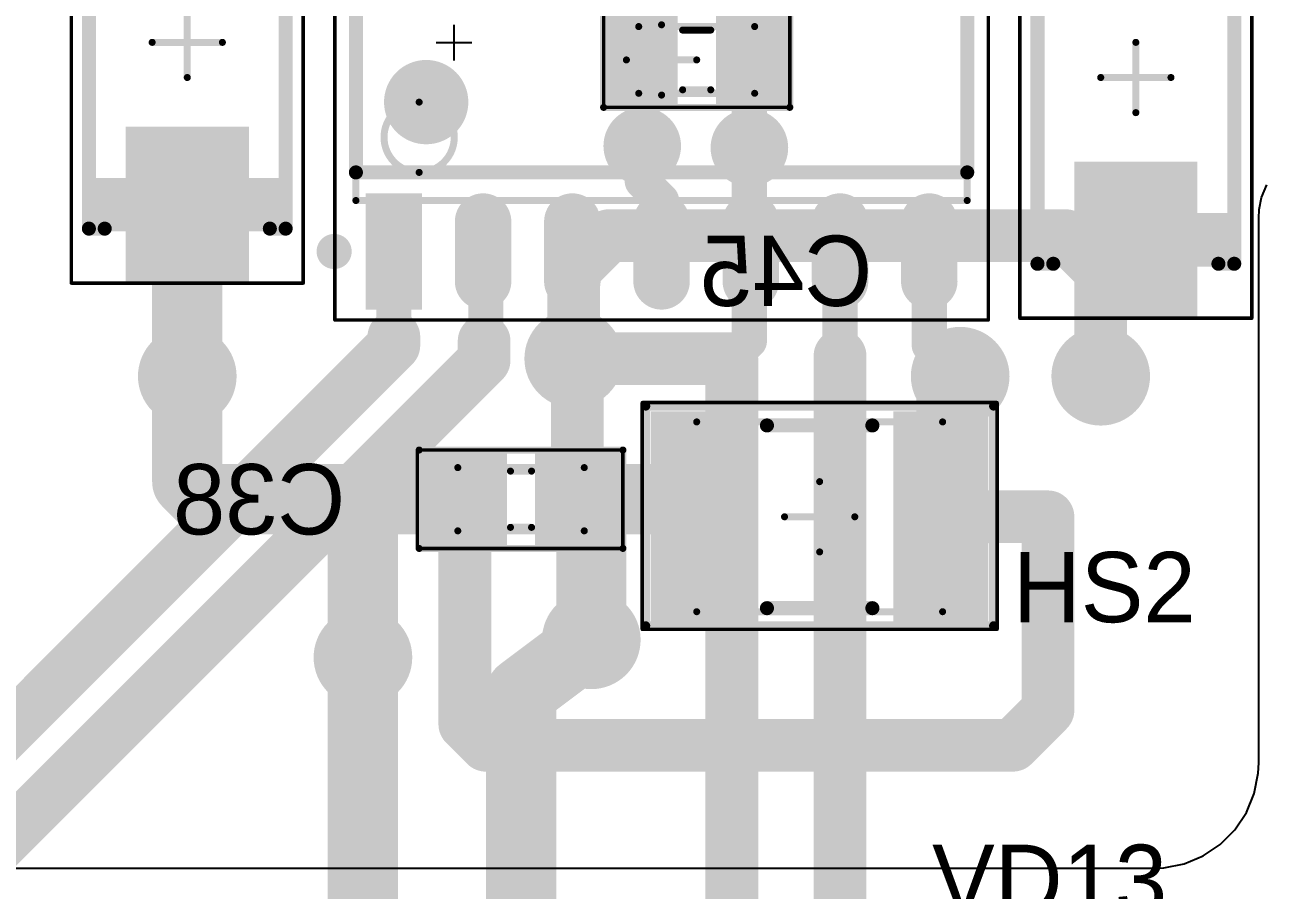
# Model space of a CAD drawing. Header units: millimetres. Extents: x 25 to 183, y 185 to 406.
# Drawn here: x 54.34 to 71.98, y 249.09 to 261.4 of the extents above; entities that cross this region are included whole.
import ezdxf

# ---------------------------------------------------------------- set-up
doc = ezdxf.new("R2010")
doc.units = ezdxf.units.MM
for name, color, linetype in [('BottomLayer', 5, 'Continuous'), ('BottomOverlay', 54, 'Continuous'), ('BottomPaste', 16, 'Continuous'), ('BottomSolder', 6, 'Continuous'), ('Mechanical13', 56, 'Continuous'), ('Mechanical15', 56, 'Continuous'), ('MultiLayer', 9, 'Continuous'), ('TopLayer', 1, 'Continuous'), ('TopOverlay', 2, 'Continuous'), ('TopPaste', 8, 'Continuous'), ('TopSolder', 216, 'Continuous'), ('ViaHoleLayer', 16, 'Continuous')]:
    doc.layers.add(name, color=color, linetype=linetype)

# ---------------------------------------------------------------- blocks, each defined once
blk = doc.blocks.new('SMD_C_0603_B_1887')
at = {"layer": 'BottomLayer'}
for points in [[(-1.3, 0.55), (-1.3, -0.55), (-0.3, 0.55), (-0.3, -0.55)], [(0.3, 0.55), (0.3, -0.55), (1.3, 0.55), (1.3, -0.55)]]:
    blk.add_solid(points, dxfattribs=at)
at = {"layer": 'BottomOverlay', "const_width": 0.1}
for points in [[(-1.45, 0.7), (1.45, 0.7)], [(-1.45, -0.7), (-1.45, 0.7)], [(1.45, -0.7), (1.45, 0.7)], [(-0.15, 0.4), (0.15, 0.4)], [(-0.15, -0.4), (0.15, -0.4)], [(-1.45, -0.7), (1.45, -0.7)]]:
    blk.add_lwpolyline(points, dxfattribs=at)
at = {"layer": 'BottomOverlay', "const_width": 0.05}
for points in [[(-1.475, 0.7, 1), (-1.425, 0.7, 1)], [(-1.475, 0.7, 1), (-1.425, 0.7, 1)], [(1.425, 0.7, 1), (1.475, 0.7, 1)], [(1.425, 0.7, 1), (1.475, 0.7, 1)], [(-0.175, 0.4, 1), (-0.125, 0.4, 1)], [(0.125, 0.4, 1), (0.175, 0.4, 1)], [(-0.175, -0.4, 1), (-0.125, -0.4, 1)], [(0.125, -0.4, 1), (0.175, -0.4, 1)], [(-1.475, -0.7, 1), (-1.425, -0.7, 1)], [(-1.475, -0.7, 1), (-1.425, -0.7, 1)], [(1.425, -0.7, 1), (1.475, -0.7, 1)], [(1.425, -0.7, 1), (1.475, -0.7, 1)]]:
    blk.add_lwpolyline(points, format="xyb", close=True, dxfattribs=at)
at = {"layer": 'BottomPaste'}
for points in [[(-1.3, 0.55), (-1.3, -0.55), (-0.3, 0.55), (-0.3, -0.55)], [(0.3, 0.55), (0.3, -0.55), (1.3, 0.55), (1.3, -0.55)]]:
    blk.add_solid(points, dxfattribs=at)
at = {"layer": 'BottomSolder'}
for points in [[(-1.402, 0.652), (-1.402, -0.652), (-0.198, 0.652), (-0.198, -0.652)], [(0.198, 0.652), (0.198, -0.652), (1.402, 0.652), (1.402, -0.652)]]:
    blk.add_solid(points, dxfattribs=at)
at = {"layer": 'Mechanical13', "const_width": 0.1}
for points in [[(-0.9, 0.45), (0.9, 0.45)], [(-0.9, -0.45), (-0.9, 0.45)], [(0.9, -0.45), (0.9, 0.45)], [(-0.9, -0.45), (0.9, -0.45)]]:
    blk.add_lwpolyline(points, dxfattribs=at)
at = {"layer": 'Mechanical13', "const_width": 0.05}
for points in [[(-0.925, 0.45, 1), (-0.875, 0.45, 1)], [(-0.925, 0.45, 1), (-0.875, 0.45, 1)], [(0.875, 0.45, 1), (0.925, 0.45, 1)], [(0.875, 0.45, 1), (0.925, 0.45, 1)], [(-0.925, -0.45, 1), (-0.875, -0.45, 1)], [(-0.925, -0.45, 1), (-0.875, -0.45, 1)], [(0.875, -0.45, 1), (0.925, -0.45, 1)], [(0.875, -0.45, 1), (0.925, -0.45, 1)]]:
    blk.add_lwpolyline(points, format="xyb", close=True, dxfattribs=at)
at = {"layer": 'Mechanical15', "const_width": 0.05}
for points in [[(-1.475, 0.7), (1.45, 0.7)], [(-1.475, -0.7), (-1.475, 0.7)], [(1.45, -0.7), (1.45, 0.7)], [(-1.475, -0.7), (1.45, -0.7)]]:
    blk.add_lwpolyline(points, dxfattribs=at)
at = {"layer": 'Mechanical15', "const_width": 0.025}
for points in [[(-1.488, 0.7, 1), (-1.463, 0.7, 1)], [(-1.488, 0.7, 1), (-1.463, 0.7, 1)], [(1.438, 0.7, 1), (1.462, 0.7, 1)], [(1.438, 0.7, 1), (1.462, 0.7, 1)], [(-1.488, -0.7, 1), (-1.463, -0.7, 1)], [(-1.488, -0.7, 1), (-1.463, -0.7, 1)], [(1.438, -0.7, 1), (1.462, -0.7, 1)], [(1.438, -0.7, 1), (1.462, -0.7, 1)]]:
    blk.add_lwpolyline(points, format="xyb", close=True, dxfattribs=at)
blk = doc.blocks.new('SOIC_14_127P600X175__1909')
at = {"layer": 'Mechanical13', "const_width": 0.1}
for points in [[(-2, 4.35), (2, 4.35)], [(-2, 4.35), (-2, -4.35)], [(2, 4.35), (2, -4.35)], [(-2, -4.35), (2, -4.35)]]:
    blk.add_lwpolyline(points, dxfattribs=at)
at = {"layer": 'Mechanical13'}
for points, const_width in [([(-2.025, 4.35, 1), (-1.975, 4.35, 1)], 0.05), ([(-2.025, 4.35, 1), (-1.975, 4.35, 1)], 0.05), ([(1.975, 4.35, 1), (2.025, 4.35, 1)], 0.05), ([(1.975, 4.35, 1), (2.025, 4.35, 1)], 0.05), ([(-0.6, 3.45, 1), (-1.6, 3.45, 1)], 0.1), ([(-1.625, 3.45, 1), (-1.575, 3.45, 1)], 0.05), ([(-0.625, 3.45, 1), (-0.575, 3.45, 1)], 0.05), ([(-2.025, -4.35, 1), (-1.975, -4.35, 1)], 0.05), ([(-2.025, -4.35, 1), (-1.975, -4.35, 1)], 0.05), ([(1.975, -4.35, 1), (2.025, -4.35, 1)], 0.05), ([(1.975, -4.35, 1), (2.025, -4.35, 1)], 0.05)]:
    blk.add_lwpolyline(points, format="xyb", close=True, dxfattribs=dict(at, const_width=const_width))
at = {"layer": 'Mechanical15'}
for points, const_width in [([(-3.7, 4.65), (3.7, 4.65)], 0.05), ([(-3.7, 4.65), (-3.7, -4.65)], 0.05), ([(3.7, 4.65), (3.7, -4.65)], 0.05), ([(0, 0.5), (0, -0.5)], 0.1), ([(-0.5, 0), (0.5, 0)], 0.1), ([(-3.7, -4.65), (3.7, -4.65)], 0.05)]:
    blk.add_lwpolyline(points, dxfattribs=dict(at, const_width=const_width))
for points, const_width in [([(-3.712, 4.65, 1), (-3.688, 4.65, 1)], 0.025), ([(-3.712, 4.65, 1), (-3.688, 4.65, 1)], 0.025), ([(3.688, 4.65, 1), (3.712, 4.65, 1)], 0.025), ([(3.688, 4.65, 1), (3.712, 4.65, 1)], 0.025), ([(-0.025, 0.5, 1), (0.025, 0.5, 1)], 0.05), ([(-0.525, 0, 1), (-0.475, 0, 1)], 0.05), ([(0.475, 0, 1), (0.525, 0, 1)], 0.05), ([(-0.025, -0.5, 1), (0.025, -0.5, 1)], 0.05), ([(-3.712, -4.65, 1), (-3.688, -4.65, 1)], 0.025), ([(-3.712, -4.65, 1), (-3.688, -4.65, 1)], 0.025), ([(3.688, -4.65, 1), (3.712, -4.65, 1)], 0.025), ([(3.688, -4.65, 1), (3.712, -4.65, 1)], 0.025)]:
    blk.add_lwpolyline(points, format="xyb", close=True, dxfattribs=dict(at, const_width=const_width))
at = {"layer": 'TopLayer', "const_width": 0.6}
for points in [[(2.3, 3.81), (3.15, 3.81)], [(-3.15, 2.54), (-2.3, 2.54)], [(2.3, 2.54), (3.15, 2.54)], [(-3.15, 1.27), (-2.3, 1.27)], [(2.3, 1.27), (3.15, 1.27)], [(-3.15, 0), (-2.3, 0)], [(2.3, 0), (3.15, 0)], [(-3.15, -1.27), (-2.3, -1.27)], [(2.3, -1.27), (3.15, -1.27)], [(-3.15, -2.54), (-2.3, -2.54)], [(2.3, -2.54), (3.15, -2.54)], [(-3.15, -3.81), (-2.3, -3.81)], [(2.3, -3.81), (3.15, -3.81)]]:
    blk.add_lwpolyline(points, dxfattribs=at)
at = {"layer": 'TopLayer', "const_width": 0.3}
for points in [[(2.15, 3.81, 1), (2.45, 3.81, 1)], [(3, 3.81, 1), (3.3, 3.81, 1)], [(-3.3, 2.54, 1), (-3, 2.54, 1)], [(-2.45, 2.54, 1), (-2.15, 2.54, 1)], [(2.15, 2.54, 1), (2.45, 2.54, 1)], [(3, 2.54, 1), (3.3, 2.54, 1)], [(-3.3, 1.27, 1), (-3, 1.27, 1)], [(-2.45, 1.27, 1), (-2.15, 1.27, 1)], [(2.15, 1.27, 1), (2.45, 1.27, 1)], [(3, 1.27, 1), (3.3, 1.27, 1)], [(-3.3, 0, 1), (-3, 0, 1)], [(-2.45, 0, 1), (-2.15, 0, 1)], [(2.15, 0, 1), (2.45, 0, 1)], [(3, 0, 1), (3.3, 0, 1)], [(-3.3, -1.27, 1), (-3, -1.27, 1)], [(-2.45, -1.27, 1), (-2.15, -1.27, 1)], [(2.15, -1.27, 1), (2.45, -1.27, 1)], [(3, -1.27, 1), (3.3, -1.27, 1)], [(-3.3, -2.54, 1), (-3, -2.54, 1)], [(-2.45, -2.54, 1), (-2.15, -2.54, 1)], [(2.15, -2.54, 1), (2.45, -2.54, 1)], [(3, -2.54, 1), (3.3, -2.54, 1)], [(-3.3, -3.81, 1), (-3, -3.81, 1)], [(-2.45, -3.81, 1), (-2.15, -3.81, 1)], [(2.15, -3.81, 1), (2.45, -3.81, 1)], [(3, -3.81, 1), (3.3, -3.81, 1)]]:
    blk.add_lwpolyline(points, format="xyb", close=True, dxfattribs=at)
at = {"layer": 'TopLayer'}
blk.add_solid([(-2, 3.51), (-2, 4.11), (-3.45, 3.51), (-3.45, 4.11)], dxfattribs=at)
at = {"layer": 'TopOverlay'}
for points, const_width in [([(-2.6, 4.66, 1), (-2.85, 4.66, 1)], 0.25), ([(-2.913, 4.66, 1), (-2.788, 4.66, 1)], 0.125), ([(-2.662, 4.66, 1), (-2.538, 4.66, 1)], 0.125), ([(-1.65, 4.35, 1), (-1.55, 4.35, 1)], 0.1), ([(-1.65, 4.35, 1), (-1.55, 4.35, 1)], 0.1), ([(1.55, 4.35, 1), (1.65, 4.35, 1)], 0.1), ([(1.55, 4.35, 1), (1.65, 4.35, 1)], 0.1), ([(-0.3, 3.35, 1), (-0.9, 3.35, 1)], 0.6), ([(-1.05, 3.35, 1), (-0.75, 3.35, 1)], 0.3), ([(-0.45, 3.35, 1), (-0.15, 3.35, 1)], 0.3), ([(-1.65, -4.35, 1), (-1.55, -4.35, 1)], 0.1), ([(-1.65, -4.35, 1), (-1.55, -4.35, 1)], 0.1), ([(1.55, -4.35, 1), (1.65, -4.35, 1)], 0.1), ([(1.55, -4.35, 1), (1.65, -4.35, 1)], 0.1)]:
    blk.add_lwpolyline(points, format="xyb", close=True, dxfattribs=dict(at, const_width=const_width))
at = {"layer": 'TopOverlay', "const_width": 0.2}
for points in [[(-1.6, 4.35), (1.6, 4.35)], [(-1.6, 4.35), (-1.6, -4.35)], [(1.6, 4.35), (1.6, -4.35)], [(-1.6, -4.35), (1.6, -4.35)]]:
    blk.add_lwpolyline(points, dxfattribs=at)
at = {"layer": 'TopPaste', "const_width": 0.6}
for points in [[(2.3, 3.81), (3.15, 3.81)], [(-3.15, 2.54), (-2.3, 2.54)], [(2.3, 2.54), (3.15, 2.54)], [(-3.15, 1.27), (-2.3, 1.27)], [(2.3, 1.27), (3.15, 1.27)], [(-3.15, 0), (-2.3, 0)], [(2.3, 0), (3.15, 0)], [(-3.15, -1.27), (-2.3, -1.27)], [(2.3, -1.27), (3.15, -1.27)], [(-3.15, -2.54), (-2.3, -2.54)], [(2.3, -2.54), (3.15, -2.54)], [(-3.15, -3.81), (-2.3, -3.81)], [(2.3, -3.81), (3.15, -3.81)]]:
    blk.add_lwpolyline(points, dxfattribs=at)
at = {"layer": 'TopPaste', "const_width": 0.3}
for points in [[(2.15, 3.81, 1), (2.45, 3.81, 1)], [(3, 3.81, 1), (3.3, 3.81, 1)], [(-3.3, 2.54, 1), (-3, 2.54, 1)], [(-2.45, 2.54, 1), (-2.15, 2.54, 1)], [(2.15, 2.54, 1), (2.45, 2.54, 1)], [(3, 2.54, 1), (3.3, 2.54, 1)], [(-3.3, 1.27, 1), (-3, 1.27, 1)], [(-2.45, 1.27, 1), (-2.15, 1.27, 1)], [(2.15, 1.27, 1), (2.45, 1.27, 1)], [(3, 1.27, 1), (3.3, 1.27, 1)], [(-3.3, 0, 1), (-3, 0, 1)], [(-2.45, 0, 1), (-2.15, 0, 1)], [(2.15, 0, 1), (2.45, 0, 1)], [(3, 0, 1), (3.3, 0, 1)], [(-3.3, -1.27, 1), (-3, -1.27, 1)], [(-2.45, -1.27, 1), (-2.15, -1.27, 1)], [(2.15, -1.27, 1), (2.45, -1.27, 1)], [(3, -1.27, 1), (3.3, -1.27, 1)], [(-3.3, -2.54, 1), (-3, -2.54, 1)], [(-2.45, -2.54, 1), (-2.15, -2.54, 1)], [(2.15, -2.54, 1), (2.45, -2.54, 1)], [(3, -2.54, 1), (3.3, -2.54, 1)], [(-3.3, -3.81, 1), (-3, -3.81, 1)], [(-2.45, -3.81, 1), (-2.15, -3.81, 1)], [(2.15, -3.81, 1), (2.45, -3.81, 1)], [(3, -3.81, 1), (3.3, -3.81, 1)]]:
    blk.add_lwpolyline(points, format="xyb", close=True, dxfattribs=at)
at = {"layer": 'TopPaste'}
blk.add_solid([(-2, 3.51), (-2, 4.11), (-3.45, 3.51), (-3.45, 4.11)], dxfattribs=at)
at = {"layer": 'TopSolder', "const_width": 0.803}
for points in [[(2.3, 3.81), (3.15, 3.81)], [(-3.15, 2.54), (-2.3, 2.54)], [(2.3, 2.54), (3.15, 2.54)], [(-3.15, 1.27), (-2.3, 1.27)], [(2.3, 1.27), (3.15, 1.27)], [(-3.15, 0), (-2.3, 0)], [(2.3, 0), (3.15, 0)], [(-3.15, -1.27), (-2.3, -1.27)], [(2.3, -1.27), (3.15, -1.27)], [(-3.15, -2.54), (-2.3, -2.54)], [(2.3, -2.54), (3.15, -2.54)], [(-3.15, -3.81), (-2.3, -3.81)], [(2.3, -3.81), (3.15, -3.81)]]:
    blk.add_lwpolyline(points, dxfattribs=at)
at = {"layer": 'TopSolder', "const_width": 0.402}
for points in [[(2.099, 3.81, 1), (2.501, 3.81, 1)], [(2.949, 3.81, 1), (3.351, 3.81, 1)], [(-3.351, 2.54, 1), (-2.949, 2.54, 1)], [(-2.501, 2.54, 1), (-2.099, 2.54, 1)], [(2.099, 2.54, 1), (2.501, 2.54, 1)], [(2.949, 2.54, 1), (3.351, 2.54, 1)], [(-3.351, 1.27, 1), (-2.949, 1.27, 1)], [(-2.501, 1.27, 1), (-2.099, 1.27, 1)], [(2.099, 1.27, 1), (2.501, 1.27, 1)], [(2.949, 1.27, 1), (3.351, 1.27, 1)], [(-3.351, 0, 1), (-2.949, 0, 1)], [(-2.501, 0, 1), (-2.099, 0, 1)], [(2.099, 0, 1), (2.501, 0, 1)], [(2.949, 0, 1), (3.351, 0, 1)], [(-3.351, -1.27, 1), (-2.949, -1.27, 1)], [(-2.501, -1.27, 1), (-2.099, -1.27, 1)], [(2.099, -1.27, 1), (2.501, -1.27, 1)], [(2.949, -1.27, 1), (3.351, -1.27, 1)], [(-3.351, -2.54, 1), (-2.949, -2.54, 1)], [(-2.501, -2.54, 1), (-2.099, -2.54, 1)], [(2.099, -2.54, 1), (2.501, -2.54, 1)], [(2.949, -2.54, 1), (3.351, -2.54, 1)], [(-3.351, -3.81, 1), (-2.949, -3.81, 1)], [(-2.501, -3.81, 1), (-2.099, -3.81, 1)], [(2.099, -3.81, 1), (2.501, -3.81, 1)], [(2.949, -3.81, 1), (3.351, -3.81, 1)]]:
    blk.add_lwpolyline(points, format="xyb", close=True, dxfattribs=at)
at = {"layer": 'TopSolder'}
blk.add_solid([(-1.898, 3.408), (-1.898, 4.212), (-3.552, 3.408), (-3.552, 4.212)], dxfattribs=at)
blk = doc.blocks.new('SMD_R_0603_B_1923')
at = {"layer": 'BottomLayer'}
for points in [[(-1.175, 0.525), (-1.175, -0.525), (-0.375, 0.525), (-0.375, -0.525)], [(0.375, 0.525), (0.375, -0.525), (1.175, 0.525), (1.175, -0.525)]]:
    blk.add_solid(points, dxfattribs=at)
at = {"layer": 'BottomOverlay', "const_width": 0.1}
for points in [[(-1.325, 0.675), (-1.325, -0.675)], [(1.325, 0.675), (-1.325, 0.675)], [(1.325, 0.675), (1.325, -0.675)], [(0.2, 0.425), (-0.2, 0.425)], [(-0.1, -0.425), (-0.2, -0.425)], [(0.1, -0.425), (-0.1, -0.425)], [(0.2, -0.425), (0.1, -0.425)], [(1.325, -0.675), (-1.325, -0.675)]]:
    blk.add_lwpolyline(points, dxfattribs=at)
at = {"layer": 'BottomOverlay', "const_width": 0.05}
for points in [[(-1.35, 0.675, 1), (-1.3, 0.675, 1)], [(-1.35, 0.675, 1), (-1.3, 0.675, 1)], [(1.3, 0.675, 1), (1.35, 0.675, 1)], [(1.3, 0.675, 1), (1.35, 0.675, 1)], [(-0.225, 0.425, 1), (-0.175, 0.425, 1)], [(0.175, 0.425, 1), (0.225, 0.425, 1)], [(-0.225, -0.425, 1), (-0.175, -0.425, 1)], [(-0.125, -0.425, 1), (-0.075, -0.425, 1)], [(-0.125, -0.425, 1), (-0.075, -0.425, 1)], [(0.075, -0.425, 1), (0.125, -0.425, 1)], [(0.075, -0.425, 1), (0.125, -0.425, 1)], [(0.175, -0.425, 1), (0.225, -0.425, 1)], [(-1.35, -0.675, 1), (-1.3, -0.675, 1)], [(-1.35, -0.675, 1), (-1.3, -0.675, 1)], [(1.3, -0.675, 1), (1.35, -0.675, 1)], [(1.3, -0.675, 1), (1.35, -0.675, 1)]]:
    blk.add_lwpolyline(points, format="xyb", close=True, dxfattribs=at)
at = {"layer": 'BottomPaste'}
for points in [[(-1.175, 0.525), (-1.175, -0.525), (-0.375, 0.525), (-0.375, -0.525)], [(0.375, 0.525), (0.375, -0.525), (1.175, 0.525), (1.175, -0.525)]]:
    blk.add_solid(points, dxfattribs=at)
at = {"layer": 'BottomSolder'}
for points in [[(-1.277, 0.627), (-1.277, -0.627), (-0.273, 0.627), (-0.273, -0.627)], [(0.273, 0.627), (0.273, -0.627), (1.277, 0.627), (1.277, -0.627)]]:
    blk.add_solid(points, dxfattribs=at)
at = {"layer": 'Mechanical13', "const_width": 0.1}
for points in [[(0.825, 0.475), (-0.825, 0.475)], [(-0.825, 0.475), (-0.825, -0.475)], [(0.825, 0.475), (0.825, -0.475)], [(0.825, -0.475), (-0.825, -0.475)]]:
    blk.add_lwpolyline(points, dxfattribs=at)
at = {"layer": 'Mechanical13', "const_width": 0.05}
for points in [[(-0.85, 0.475, 1), (-0.8, 0.475, 1)], [(-0.85, 0.475, 1), (-0.8, 0.475, 1)], [(0.8, 0.475, 1), (0.85, 0.475, 1)], [(0.8, 0.475, 1), (0.85, 0.475, 1)], [(-0.85, -0.475, 1), (-0.8, -0.475, 1)], [(-0.85, -0.475, 1), (-0.8, -0.475, 1)], [(0.8, -0.475, 1), (0.85, -0.475, 1)], [(0.8, -0.475, 1), (0.85, -0.475, 1)]]:
    blk.add_lwpolyline(points, format="xyb", close=True, dxfattribs=at)
at = {"layer": 'Mechanical15', "const_width": 0.05}
for points in [[(1.325, 0.675), (-1.325, 0.675)], [(-1.325, 0.675), (-1.325, -0.675)], [(1.325, 0.675), (1.325, -0.675)], [(1.325, -0.675), (-1.325, -0.675)]]:
    blk.add_lwpolyline(points, dxfattribs=at)
at = {"layer": 'Mechanical15', "const_width": 0.025}
for points in [[(-1.338, 0.675, 1), (-1.313, 0.675, 1)], [(-1.338, 0.675, 1), (-1.313, 0.675, 1)], [(1.313, 0.675, 1), (1.338, 0.675, 1)], [(1.313, 0.675, 1), (1.338, 0.675, 1)], [(-1.338, -0.675, 1), (-1.313, -0.675, 1)], [(-1.338, -0.675, 1), (-1.313, -0.675, 1)], [(1.313, -0.675, 1), (1.338, -0.675, 1)], [(1.313, -0.675, 1), (1.338, -0.675, 1)]]:
    blk.add_lwpolyline(points, format="xyb", close=True, dxfattribs=at)
blk = doc.blocks.new('DO_214AC_1935')
at = {"layer": 'Mechanical13'}
for points, const_width in [([(-2.64, 1.395), (2.64, 1.395)], 0.1), ([(-2.64, 1.395), (-2.64, -1.395)], 0.1), ([(2.64, 1.395), (2.64, -1.395)], 0.1), ([(1.65, 1.2), (1.65, -1.225)], 0.254), ([(1.65, 1.2), (2.175, 1.2)], 0.254), ([(2.175, 1.2), (2.175, -1.225)], 0.254), ([(1.65, -1.225), (2.175, -1.225)], 0.254), ([(-2.64, -1.395), (2.64, -1.395)], 0.1)]:
    blk.add_lwpolyline(points, dxfattribs=dict(at, const_width=const_width))
for points, const_width in [([(-2.665, 1.395, 1), (-2.615, 1.395, 1)], 0.05), ([(-2.665, 1.395, 1), (-2.615, 1.395, 1)], 0.05), ([(2.615, 1.395, 1), (2.665, 1.395, 1)], 0.05), ([(2.615, 1.395, 1), (2.665, 1.395, 1)], 0.05), ([(1.586, 1.2, 1), (1.713, 1.2, 1)], 0.127), ([(1.586, 1.2, 1), (1.713, 1.2, 1)], 0.127), ([(2.111, 1.2, 1), (2.238, 1.2, 1)], 0.127), ([(2.111, 1.2, 1), (2.238, 1.2, 1)], 0.127), ([(1.586, -1.225, 1), (1.713, -1.225, 1)], 0.127), ([(1.586, -1.225, 1), (1.713, -1.225, 1)], 0.127), ([(2.111, -1.225, 1), (2.238, -1.225, 1)], 0.127), ([(2.111, -1.225, 1), (2.238, -1.225, 1)], 0.127), ([(-2.665, -1.395, 1), (-2.615, -1.395, 1)], 0.05), ([(-2.665, -1.395, 1), (-2.615, -1.395, 1)], 0.05), ([(2.615, -1.395, 1), (2.665, -1.395, 1)], 0.05), ([(2.615, -1.395, 1), (2.665, -1.395, 1)], 0.05)]:
    blk.add_lwpolyline(points, format="xyb", close=True, dxfattribs=dict(at, const_width=const_width))
blk.add_solid([(-2.64, -1.395), (-1.93, -1.395), (-2.64, 1.395), (-1.93, 1.395)], dxfattribs=at)
at = {"layer": 'Mechanical15'}
for points, const_width in [([(-3.425, 1.65), (3.425, 1.65)], 0.05), ([(-3.425, 1.65), (-3.425, -1.65)], 0.05), ([(3.425, 1.65), (3.425, -1.65)], 0.05), ([(0, 0.5), (0, -0.5)], 0.1), ([(-0.5, 0), (0.5, 0)], 0.1), ([(-3.425, -1.65), (3.425, -1.65)], 0.05)]:
    blk.add_lwpolyline(points, dxfattribs=dict(at, const_width=const_width))
for points, const_width in [([(-3.437, 1.65, 1), (-3.413, 1.65, 1)], 0.025), ([(-3.437, 1.65, 1), (-3.413, 1.65, 1)], 0.025), ([(3.413, 1.65, 1), (3.437, 1.65, 1)], 0.025), ([(3.413, 1.65, 1), (3.437, 1.65, 1)], 0.025), ([(-0.025, 0.5, 1), (0.025, 0.5, 1)], 0.05), ([(-0.525, 0, 1), (-0.475, 0, 1)], 0.05), ([(0.475, 0, 1), (0.525, 0, 1)], 0.05), ([(-0.025, -0.5, 1), (0.025, -0.5, 1)], 0.05), ([(-3.437, -1.65, 1), (-3.413, -1.65, 1)], 0.025), ([(-3.437, -1.65, 1), (-3.413, -1.65, 1)], 0.025), ([(3.413, -1.65, 1), (3.437, -1.65, 1)], 0.025), ([(3.413, -1.65, 1), (3.437, -1.65, 1)], 0.025)]:
    blk.add_lwpolyline(points, format="xyb", close=True, dxfattribs=dict(at, const_width=const_width))
at = {"layer": 'TopLayer'}
for points in [[(-1.3, -0.775), (-1.3, 0.775), (-3.3, -0.775), (-3.3, 0.775)], [(3.3, -0.775), (3.3, 0.775), (1.3, -0.775), (1.3, 0.775)]]:
    blk.add_solid(points, dxfattribs=at)
at = {"layer": 'TopOverlay'}
for p, q in [((-0.006, -4.05), (-0.006, -3.542)), ((-0.26, -3.796), (0.248, -3.796))]:
    blk.add_line(p, q, dxfattribs=at)
for points, const_width in [([(-2.65, 1.4), (-2.65, 1.175)], 0.2), ([(-2.65, 1.4), (2.65, 1.4)], 0.2), ([(2.65, 1.4), (2.65, 1.175)], 0.2), ([(3.675, 1.25), (3.675, -1.25)], 0.254), ([(-2.65, -1.175), (-2.65, -1.4)], 0.2), ([(2.65, -1.175), (2.65, -1.4)], 0.2), ([(-2.65, -1.4), (2.65, -1.4)], 0.2)]:
    blk.add_lwpolyline(points, dxfattribs=dict(at, const_width=const_width))
for points, const_width in [([(-2.7, 1.4, 1), (-2.6, 1.4, 1)], 0.1), ([(-2.7, 1.4, 1), (-2.6, 1.4, 1)], 0.1), ([(2.6, 1.4, 1), (2.7, 1.4, 1)], 0.1), ([(2.6, 1.4, 1), (2.7, 1.4, 1)], 0.1), ([(-2.7, 1.175, 1), (-2.6, 1.175, 1)], 0.1), ([(2.6, 1.175, 1), (2.7, 1.175, 1)], 0.1), ([(3.611, 1.25, 1), (3.738, 1.25, 1)], 0.127), ([(-2.7, -1.175, 1), (-2.6, -1.175, 1)], 0.1), ([(2.6, -1.175, 1), (2.7, -1.175, 1)], 0.1), ([(3.611, -1.25, 1), (3.738, -1.25, 1)], 0.127), ([(-2.7, -1.4, 1), (-2.6, -1.4, 1)], 0.1), ([(-2.7, -1.4, 1), (-2.6, -1.4, 1)], 0.1), ([(2.6, -1.4, 1), (2.7, -1.4, 1)], 0.1), ([(2.6, -1.4, 1), (2.7, -1.4, 1)], 0.1)]:
    blk.add_lwpolyline(points, format="xyb", close=True, dxfattribs=dict(at, const_width=const_width))
at = {"layer": 'TopPaste'}
for points in [[(-1.3, -0.775), (-1.3, 0.775), (-3.3, -0.775), (-3.3, 0.775)], [(3.3, -0.775), (3.3, 0.775), (1.3, -0.775), (1.3, 0.775)]]:
    blk.add_solid(points, dxfattribs=at)
at = {"layer": 'TopSolder'}
for points in [[(-1.198, -0.877), (-1.198, 0.877), (-3.402, -0.877), (-3.402, 0.877)], [(3.402, -0.877), (3.402, 0.877), (1.198, -0.877), (1.198, 0.877)]]:
    blk.add_solid(points, dxfattribs=at)
blk = doc.blocks.new('DO_214AC_1936')
at = {"layer": 'Mechanical13'}
for points, const_width in [([(-2.64, 1.395), (2.64, 1.395)], 0.1), ([(-2.64, 1.395), (-2.64, -1.395)], 0.1), ([(2.64, 1.395), (2.64, -1.395)], 0.1), ([(1.65, 1.2), (1.65, -1.225)], 0.254), ([(1.65, 1.2), (2.175, 1.2)], 0.254), ([(2.175, 1.2), (2.175, -1.225)], 0.254), ([(1.65, -1.225), (2.175, -1.225)], 0.254), ([(-2.64, -1.395), (2.64, -1.395)], 0.1)]:
    blk.add_lwpolyline(points, dxfattribs=dict(at, const_width=const_width))
for points, const_width in [([(-2.665, 1.395, 1), (-2.615, 1.395, 1)], 0.05), ([(-2.665, 1.395, 1), (-2.615, 1.395, 1)], 0.05), ([(2.615, 1.395, 1), (2.665, 1.395, 1)], 0.05), ([(2.615, 1.395, 1), (2.665, 1.395, 1)], 0.05), ([(1.586, 1.2, 1), (1.713, 1.2, 1)], 0.127), ([(1.586, 1.2, 1), (1.713, 1.2, 1)], 0.127), ([(2.111, 1.2, 1), (2.238, 1.2, 1)], 0.127), ([(2.111, 1.2, 1), (2.238, 1.2, 1)], 0.127), ([(1.586, -1.225, 1), (1.713, -1.225, 1)], 0.127), ([(1.586, -1.225, 1), (1.713, -1.225, 1)], 0.127), ([(2.111, -1.225, 1), (2.238, -1.225, 1)], 0.127), ([(2.111, -1.225, 1), (2.238, -1.225, 1)], 0.127), ([(-2.665, -1.395, 1), (-2.615, -1.395, 1)], 0.05), ([(-2.665, -1.395, 1), (-2.615, -1.395, 1)], 0.05), ([(2.615, -1.395, 1), (2.665, -1.395, 1)], 0.05), ([(2.615, -1.395, 1), (2.665, -1.395, 1)], 0.05)]:
    blk.add_lwpolyline(points, format="xyb", close=True, dxfattribs=dict(at, const_width=const_width))
blk.add_solid([(-2.64, -1.395), (-1.93, -1.395), (-2.64, 1.395), (-1.93, 1.395)], dxfattribs=at)
at = {"layer": 'Mechanical15'}
for points, const_width in [([(-3.425, 1.65), (3.425, 1.65)], 0.05), ([(-3.425, 1.65), (-3.425, -1.65)], 0.05), ([(3.425, 1.65), (3.425, -1.65)], 0.05), ([(0, 0.5), (0, -0.5)], 0.1), ([(-0.5, 0), (0.5, 0)], 0.1), ([(-3.425, -1.65), (3.425, -1.65)], 0.05)]:
    blk.add_lwpolyline(points, dxfattribs=dict(at, const_width=const_width))
for points, const_width in [([(-3.437, 1.65, 1), (-3.413, 1.65, 1)], 0.025), ([(-3.437, 1.65, 1), (-3.413, 1.65, 1)], 0.025), ([(3.413, 1.65, 1), (3.437, 1.65, 1)], 0.025), ([(3.413, 1.65, 1), (3.437, 1.65, 1)], 0.025), ([(-0.025, 0.5, 1), (0.025, 0.5, 1)], 0.05), ([(-0.525, 0, 1), (-0.475, 0, 1)], 0.05), ([(0.475, 0, 1), (0.525, 0, 1)], 0.05), ([(-0.025, -0.5, 1), (0.025, -0.5, 1)], 0.05), ([(-3.437, -1.65, 1), (-3.413, -1.65, 1)], 0.025), ([(-3.437, -1.65, 1), (-3.413, -1.65, 1)], 0.025), ([(3.413, -1.65, 1), (3.437, -1.65, 1)], 0.025), ([(3.413, -1.65, 1), (3.437, -1.65, 1)], 0.025)]:
    blk.add_lwpolyline(points, format="xyb", close=True, dxfattribs=dict(at, const_width=const_width))
at = {"layer": 'TopLayer'}
for points in [[(-1.3, -0.775), (-1.3, 0.775), (-3.3, -0.775), (-3.3, 0.775)], [(3.3, -0.775), (3.3, 0.775), (1.3, -0.775), (1.3, 0.775)]]:
    blk.add_solid(points, dxfattribs=at)
at = {"layer": 'TopOverlay'}
for p, q in [((-0.006, -4.05), (-0.006, -3.542)), ((-0.26, -3.796), (0.248, -3.796))]:
    blk.add_line(p, q, dxfattribs=at)
for points, const_width in [([(-2.65, 1.4), (-2.65, 1.175)], 0.2), ([(-2.65, 1.4), (2.65, 1.4)], 0.2), ([(2.65, 1.4), (2.65, 1.175)], 0.2), ([(3.675, 1.25), (3.675, -1.25)], 0.254), ([(-2.65, -1.175), (-2.65, -1.4)], 0.2), ([(2.65, -1.175), (2.65, -1.4)], 0.2), ([(-2.65, -1.4), (2.65, -1.4)], 0.2)]:
    blk.add_lwpolyline(points, dxfattribs=dict(at, const_width=const_width))
for points, const_width in [([(-2.7, 1.4, 1), (-2.6, 1.4, 1)], 0.1), ([(-2.7, 1.4, 1), (-2.6, 1.4, 1)], 0.1), ([(2.6, 1.4, 1), (2.7, 1.4, 1)], 0.1), ([(2.6, 1.4, 1), (2.7, 1.4, 1)], 0.1), ([(-2.7, 1.175, 1), (-2.6, 1.175, 1)], 0.1), ([(2.6, 1.175, 1), (2.7, 1.175, 1)], 0.1), ([(3.611, 1.25, 1), (3.738, 1.25, 1)], 0.127), ([(-2.7, -1.175, 1), (-2.6, -1.175, 1)], 0.1), ([(2.6, -1.175, 1), (2.7, -1.175, 1)], 0.1), ([(3.611, -1.25, 1), (3.738, -1.25, 1)], 0.127), ([(-2.7, -1.4, 1), (-2.6, -1.4, 1)], 0.1), ([(-2.7, -1.4, 1), (-2.6, -1.4, 1)], 0.1), ([(2.6, -1.4, 1), (2.7, -1.4, 1)], 0.1), ([(2.6, -1.4, 1), (2.7, -1.4, 1)], 0.1)]:
    blk.add_lwpolyline(points, format="xyb", close=True, dxfattribs=dict(at, const_width=const_width))
at = {"layer": 'TopPaste'}
for points in [[(-1.3, -0.775), (-1.3, 0.775), (-3.3, -0.775), (-3.3, 0.775)], [(3.3, -0.775), (3.3, 0.775), (1.3, -0.775), (1.3, 0.775)]]:
    blk.add_solid(points, dxfattribs=at)
at = {"layer": 'TopSolder'}
for points in [[(-1.198, -0.877), (-1.198, 0.877), (-3.402, -0.877), (-3.402, 0.877)], [(3.402, -0.877), (3.402, 0.877), (1.198, -0.877), (1.198, 0.877)]]:
    blk.add_solid(points, dxfattribs=at)
blk = doc.blocks.new('SMD_C_1210_B_1950')
at = {"layer": 'BottomLayer'}
for points in [[(-2.3, 1.4), (-2.3, -1.4), (-1.15, 1.4), (-1.15, -1.4)], [(1.15, 1.4), (1.15, -1.4), (2.3, 1.4), (2.3, -1.4)]]:
    blk.add_solid(points, dxfattribs=at)
at = {"layer": 'BottomOverlay'}
for points, const_width in [([(-2.475, 1.55), (-2.475, -1.575)], 0.127), ([(2.475, 1.55), (-2.475, 1.55)], 0.127), ([(2.475, 1.55), (2.475, -1.575)], 0.127), ([(0.75, 1.3), (-0.75, 1.3)], 0.2), ([(0.75, -1.3), (-0.75, -1.3)], 0.2), ([(2.475, -1.575), (-2.475, -1.575)], 0.127)]:
    blk.add_lwpolyline(points, dxfattribs=dict(at, const_width=const_width))
for points, const_width in [([(-2.507, 1.55, 1), (-2.443, 1.55, 1)], 0.0635), ([(-2.507, 1.55, 1), (-2.443, 1.55, 1)], 0.0635), ([(2.443, 1.55, 1), (2.507, 1.55, 1)], 0.0635), ([(2.443, 1.55, 1), (2.507, 1.55, 1)], 0.0635), ([(-0.8, 1.3, 1), (-0.7, 1.3, 1)], 0.1), ([(0.7, 1.3, 1), (0.8, 1.3, 1)], 0.1), ([(-0.8, -1.3, 1), (-0.7, -1.3, 1)], 0.1), ([(0.7, -1.3, 1), (0.8, -1.3, 1)], 0.1), ([(-2.507, -1.575, 1), (-2.443, -1.575, 1)], 0.0635), ([(-2.507, -1.575, 1), (-2.443, -1.575, 1)], 0.0635), ([(2.443, -1.575, 1), (2.507, -1.575, 1)], 0.0635), ([(2.443, -1.575, 1), (2.507, -1.575, 1)], 0.0635)]:
    blk.add_lwpolyline(points, format="xyb", close=True, dxfattribs=dict(at, const_width=const_width))
at = {"layer": 'BottomPaste'}
for points in [[(-2.3, 1.4), (-2.3, -1.4), (-1.15, 1.4), (-1.15, -1.4)], [(1.15, 1.4), (1.15, -1.4), (2.3, 1.4), (2.3, -1.4)]]:
    blk.add_solid(points, dxfattribs=at)
at = {"layer": 'BottomSolder'}
for points in [[(-2.402, 1.502), (-2.402, -1.502), (-1.048, 1.502), (-1.048, -1.502)], [(1.048, 1.502), (1.048, -1.502), (2.402, 1.502), (2.402, -1.502)]]:
    blk.add_solid(points, dxfattribs=at)
at = {"layer": 'Mechanical13', "const_width": 0.1}
for points in [[(-1.75, 1.35), (-1.75, -1.35)], [(1.75, 1.35), (-1.75, 1.35)], [(1.75, 1.35), (1.75, -1.35)], [(1.75, -1.35), (-1.75, -1.35)]]:
    blk.add_lwpolyline(points, dxfattribs=at)
at = {"layer": 'Mechanical13', "const_width": 0.05}
for points in [[(-1.775, 1.35, 1), (-1.725, 1.35, 1)], [(-1.775, 1.35, 1), (-1.725, 1.35, 1)], [(1.725, 1.35, 1), (1.775, 1.35, 1)], [(1.725, 1.35, 1), (1.775, 1.35, 1)], [(-1.775, -1.35, 1), (-1.725, -1.35, 1)], [(-1.775, -1.35, 1), (-1.725, -1.35, 1)], [(1.725, -1.35, 1), (1.775, -1.35, 1)], [(1.725, -1.35, 1), (1.775, -1.35, 1)]]:
    blk.add_lwpolyline(points, format="xyb", close=True, dxfattribs=at)
at = {"layer": 'Mechanical15'}
for points, const_width in [([(-2.525, 1.6), (-2.525, -1.625)], 0.05), ([(2.525, 1.6), (-2.525, 1.6)], 0.05), ([(2.525, 1.6), (2.525, -1.625)], 0.05), ([(0, 0.5), (0, -0.5)], 0.1), ([(0.5, 0), (-0.5, 0)], 0.1), ([(2.525, -1.625), (-2.525, -1.625)], 0.05)]:
    blk.add_lwpolyline(points, dxfattribs=dict(at, const_width=const_width))
for points, const_width in [([(-2.537, 1.6, 1), (-2.512, 1.6, 1)], 0.025), ([(-2.537, 1.6, 1), (-2.512, 1.6, 1)], 0.025), ([(2.512, 1.6, 1), (2.537, 1.6, 1)], 0.025), ([(2.512, 1.6, 1), (2.537, 1.6, 1)], 0.025), ([(-0.025, 0.5, 1), (0.025, 0.5, 1)], 0.05), ([(-0.525, 0, 1), (-0.475, 0, 1)], 0.05), ([(0.475, 0, 1), (0.525, 0, 1)], 0.05), ([(-0.025, -0.5, 1), (0.025, -0.5, 1)], 0.05), ([(-2.537, -1.625, 1), (-2.512, -1.625, 1)], 0.025), ([(-2.537, -1.625, 1), (-2.512, -1.625, 1)], 0.025), ([(2.512, -1.625, 1), (2.537, -1.625, 1)], 0.025), ([(2.512, -1.625, 1), (2.537, -1.625, 1)], 0.025)]:
    blk.add_lwpolyline(points, format="xyb", close=True, dxfattribs=dict(at, const_width=const_width))

msp = doc.modelspace()

# ---------------------------------------------------------------- linework, layer by layer
at = {"layer": 'BottomLayer'}
for p, q in [((71.938, 258.941), (72.014, 259.124)), ((71.9, 258.649), (71.905, 258.774)), ((71.905, 258.774), (71.938, 258.941)), ((71.9, 250.9), (71.9, 258.649)), ((71.9, 258.649), (71.9, 258.649)), ((71.893, 250.753), (71.9, 250.9)), ((71.836, 250.464), (71.893, 250.753)), ((71.723, 250.193), (71.836, 250.464)), ((71.56, 249.948), (71.723, 250.193)), ((71.352, 249.74), (71.56, 249.948)), ((71.107, 249.577), (71.352, 249.74)), ((70.547, 249.407), (70.836, 249.464)), ((70.836, 249.464), (71.107, 249.577)), ((48.9, 249.4), (70.4, 249.4)), ((70.4, 249.4), (70.547, 249.407))]:
    msp.add_line(p, q, dxfattribs=at)
for points, const_width in [([(63.125, 259.675), (63.125, 260.9)], 0.5), ([(64.65, 260.875), (64.675, 260.9)], 0.5), ([(64.65, 259.65), (64.65, 260.875)], 0.5), ([(63.125, 259.675), (63.15, 259.65)], 0.5), ([(62.15, 257.9), (62.65, 258.4)], 0.75), ([(62.65, 258.4), (69.15, 258.4)], 0.75), ([(69.15, 258.4), (69.65, 257.9)], 0.75), ([(62.15, 256.65), (62.15, 257.9)], 0.75), ([(69.65, 256.4), (69.65, 257.9)], 0.75), ([(62.15, 256.65), (62.2, 256.6)], 0.75), ([(56.65, 254.9), (56.65, 256.4)], 1), ([(62.2, 254.65), (62.2, 256.6)], 0.75), ([(67.4, 256.15), (67.65, 256.4)], 0.75), ([(67.65, 254.15), (67.65, 256.4)], 0.75), ([(67.4, 254.625), (67.4, 256.15)], 0.75), ([(56.65, 254.9), (56.9, 254.65)], 1), ([(56.9, 254.65), (59.4, 254.65)], 1), ([(59.15, 254.4), (59.4, 254.65)], 1), ([(59.4, 254.65), (60.6, 254.65)], 1), ([(62.4, 252.65), (62.4, 254.65)], 1), ([(62.4, 254.65), (63.925, 254.65)], 1), ([(59.15, 252.4), (59.15, 254.4)], 1), ([(60.6, 251.45), (60.6, 254.6)], 0.75), ([(62.2, 254.65), (62.4, 254.65)], 0.75), ([(67.65, 254.15), (67.9, 254.4)], 0.75), ([(67.9, 254.4), (68.9, 254.4)], 0.75), ([(68.9, 251.65), (68.9, 254.4)], 0.75), ([(68.4, 251.15), (68.9, 251.65)], 0.75), ([(60.6, 251.45), (60.9, 251.15)], 0.75), ([(60.9, 251.15), (68.4, 251.15)], 0.75)]:
    msp.add_lwpolyline(points, dxfattribs=dict(at, const_width=const_width))
for points, const_width in [([(63, 260.9, 1), (63.25, 260.9, 1)], 0.25), ([(64.525, 260.875, 1), (64.775, 260.875, 1)], 0.25), ([(64.525, 260.875, 1), (64.775, 260.875, 1)], 0.25), ([(64.55, 260.9, 1), (64.8, 260.9, 1)], 0.25), ([(62.9, 259.675, 1), (63.35, 259.675, 1)], 0.45), ([(64.425, 259.65, 1), (64.875, 259.65, 1)], 0.45), ([(63, 259.675, 1), (63.25, 259.675, 1)], 0.25), ([(63, 259.675, 1), (63.25, 259.675, 1)], 0.25), ([(63.025, 259.65, 1), (63.275, 259.65, 1)], 0.25), ([(64.525, 259.65, 1), (64.775, 259.65, 1)], 0.25), ([(62.462, 258.4, 1), (62.837, 258.4, 1)], 0.375), ([(62.462, 258.4, 1), (62.837, 258.4, 1)], 0.375), ([(68.963, 258.4, 1), (69.338, 258.4, 1)], 0.375), ([(68.963, 258.4, 1), (69.338, 258.4, 1)], 0.375), ([(61.962, 257.9, 1), (62.338, 257.9, 1)], 0.375), ([(61.962, 257.9, 1), (62.338, 257.9, 1)], 0.375), ([(69.463, 257.9, 1), (69.838, 257.9, 1)], 0.375), ([(69.463, 257.9, 1), (69.838, 257.9, 1)], 0.375), ([(61.85, 256.65, 1), (62.45, 256.65, 1)], 0.6), ([(61.962, 256.65, 1), (62.338, 256.65, 1)], 0.375), ([(61.962, 256.65, 1), (62.338, 256.65, 1)], 0.375), ([(56.35, 256.4, 1), (56.95, 256.4, 1)], 0.6), ([(56.4, 256.4, 1), (56.9, 256.4, 1)], 0.5), ([(62.012, 256.6, 1), (62.387, 256.6, 1)], 0.375), ([(62.012, 256.6, 1), (62.387, 256.6, 1)], 0.375), ([(67.35, 256.4, 1), (67.95, 256.4, 1)], 0.6), ([(69.35, 256.4, 1), (69.95, 256.4, 1)], 0.6), ([(67.462, 256.4, 1), (67.837, 256.4, 1)], 0.375), ([(67.462, 256.4, 1), (67.837, 256.4, 1)], 0.375), ([(69.463, 256.4, 1), (69.838, 256.4, 1)], 0.375), ([(67.212, 256.15, 1), (67.588, 256.15, 1)], 0.375), ([(67.212, 256.15, 1), (67.588, 256.15, 1)], 0.375), ([(56.4, 254.9, 1), (56.9, 254.9, 1)], 0.5), ([(56.4, 254.9, 1), (56.9, 254.9, 1)], 0.5), ([(56.65, 254.65, 1), (57.15, 254.65, 1)], 0.5), ([(56.65, 254.65, 1), (57.15, 254.65, 1)], 0.5), ([(59.15, 254.65, 1), (59.65, 254.65, 1)], 0.5), ([(59.15, 254.65, 1), (59.65, 254.65, 1)], 0.5), ([(59.15, 254.65, 1), (59.65, 254.65, 1)], 0.5), ([(60.35, 254.65, 1), (60.85, 254.65, 1)], 0.5), ([(62.15, 254.65, 1), (62.65, 254.65, 1)], 0.5), ([(62.15, 254.65, 1), (62.65, 254.65, 1)], 0.5), ([(63.675, 254.65, 1), (64.175, 254.65, 1)], 0.5), ([(58.9, 254.4, 1), (59.4, 254.4, 1)], 0.5), ([(58.9, 254.4, 1), (59.4, 254.4, 1)], 0.5), ([(60.412, 254.6, 1), (60.787, 254.6, 1)], 0.375), ([(62.012, 254.65, 1), (62.387, 254.65, 1)], 0.375), ([(62.012, 254.65, 1), (62.387, 254.65, 1)], 0.375), ([(62.212, 254.65, 1), (62.587, 254.65, 1)], 0.375), ([(67.212, 254.625, 1), (67.588, 254.625, 1)], 0.375), ([(67.712, 254.4, 1), (68.087, 254.4, 1)], 0.375), ([(67.712, 254.4, 1), (68.087, 254.4, 1)], 0.375), ([(68.712, 254.4, 1), (69.087, 254.4, 1)], 0.375), ([(68.712, 254.4, 1), (69.087, 254.4, 1)], 0.375), ([(67.462, 254.15, 1), (67.837, 254.15, 1)], 0.375), ([(67.462, 254.15, 1), (67.837, 254.15, 1)], 0.375), ([(62.1, 252.65, 1), (62.7, 252.65, 1)], 0.6), ([(62.15, 252.65, 1), (62.65, 252.65, 1)], 0.5), ([(58.85, 252.4, 1), (59.45, 252.4, 1)], 0.6), ([(58.9, 252.4, 1), (59.4, 252.4, 1)], 0.5), ([(68.712, 251.65, 1), (69.087, 251.65, 1)], 0.375), ([(68.712, 251.65, 1), (69.087, 251.65, 1)], 0.375), ([(60.412, 251.45, 1), (60.787, 251.45, 1)], 0.375), ([(60.412, 251.45, 1), (60.787, 251.45, 1)], 0.375), ([(60.712, 251.15, 1), (61.088, 251.15, 1)], 0.375), ([(60.712, 251.15, 1), (61.088, 251.15, 1)], 0.375), ([(68.213, 251.15, 1), (68.588, 251.15, 1)], 0.375), ([(68.213, 251.15, 1), (68.588, 251.15, 1)], 0.375)]:
    msp.add_lwpolyline(points, format="xyb", close=True, dxfattribs=dict(at, const_width=const_width))
at = {"layer": 'BottomSolder'}
for points, const_width in [([(62.849, 259.675, 1), (63.401, 259.675, 1)], 0.552), ([(64.374, 259.65, 1), (64.926, 259.65, 1)], 0.552), ([(61.799, 256.65, 1), (62.501, 256.65, 1)], 0.702), ([(56.299, 256.4, 1), (57.001, 256.4, 1)], 0.702), ([(67.299, 256.4, 1), (68.001, 256.4, 1)], 0.702), ([(69.299, 256.4, 1), (70.001, 256.4, 1)], 0.702), ([(62.049, 252.65, 1), (62.751, 252.65, 1)], 0.702), ([(58.799, 252.4, 1), (59.501, 252.4, 1)], 0.702)]:
    msp.add_lwpolyline(points, format="xyb", close=True, dxfattribs=dict(at, const_width=const_width))
at = {"layer": 'MultiLayer'}
for points, const_width in [([(62.9, 259.675, 1), (63.35, 259.675, 1)], 0.45), ([(64.425, 259.65, 1), (64.875, 259.65, 1)], 0.45), ([(61.85, 256.65, 1), (62.45, 256.65, 1)], 0.6), ([(56.35, 256.4, 1), (56.95, 256.4, 1)], 0.6), ([(67.35, 256.4, 1), (67.95, 256.4, 1)], 0.6), ([(69.35, 256.4, 1), (69.95, 256.4, 1)], 0.6), ([(62.1, 252.65, 1), (62.7, 252.65, 1)], 0.6), ([(58.85, 252.4, 1), (59.45, 252.4, 1)], 0.6)]:
    msp.add_lwpolyline(points, format="xyb", close=True, dxfattribs=dict(at, const_width=const_width))
at = {"layer": 'TopLayer'}
for points, const_width in [([(62.9, 259.675, 1), (63.35, 259.675, 1)], 0.45), ([(64.425, 259.65, 1), (64.875, 259.65, 1)], 0.45), ([(63, 259.675, 1), (63.25, 259.675, 1)], 0.25), ([(64.525, 259.65, 1), (64.775, 259.65, 1)], 0.25), ([(56.4, 258.85, 1), (56.9, 258.85, 1)], 0.5), ([(63, 259.175, 1), (63.25, 259.175, 1)], 0.25), ([(63, 259.175, 1), (63.25, 259.175, 1)], 0.25), ([(63.275, 258.9, 1), (63.525, 258.9, 1)], 0.25), ([(63.275, 258.9, 1), (63.525, 258.9, 1)], 0.25), ([(69.962, 258.35, 1), (70.337, 258.35, 1)], 0.375), ([(59.465, 258.175, 1), (59.715, 258.175, 1)], 0.25), ([(62.005, 258.175, 1), (62.255, 258.175, 1)], 0.25), ([(63.275, 258.175, 1), (63.525, 258.175, 1)], 0.25), ([(64.525, 258.195, 1), (64.775, 258.195, 1)], 0.25), ([(64.525, 258.195, 1), (64.775, 258.195, 1)], 0.25), ([(64.525, 258.195, 1), (64.775, 258.195, 1)], 0.25), ([(64.545, 258.175, 1), (64.795, 258.175, 1)], 0.25), ([(65.815, 258.175, 1), (66.065, 258.175, 1)], 0.25), ([(67.085, 258.175, 1), (67.335, 258.175, 1)], 0.25), ([(70.212, 258.1, 1), (70.587, 258.1, 1)], 0.375), ([(70.212, 258.1, 1), (70.587, 258.1, 1)], 0.375), ([(60.775, 258.15, 1), (61.025, 258.15, 1)], 0.25), ([(62.025, 258.155, 1), (62.275, 258.155, 1)], 0.25), ([(62.025, 258.155, 1), (62.275, 258.155, 1)], 0.25), ([(69.463, 257.35, 1), (69.838, 257.35, 1)], 0.375), ([(69.463, 257.35, 1), (69.838, 257.35, 1)], 0.375), ([(59.402, 256.96, 1), (59.778, 256.96, 1)], 0.375), ([(59.402, 256.84, 1), (59.778, 256.84, 1)], 0.375), ([(59.402, 256.84, 1), (59.778, 256.84, 1)], 0.375), ([(59.465, 256.96, 1), (59.715, 256.96, 1)], 0.25), ([(60.687, 256.9, 1), (61.062, 256.9, 1)], 0.375), ([(61.85, 256.65, 1), (62.45, 256.65, 1)], 0.6), ([(60.75, 256.9, 1), (61, 256.9, 1)], 0.25), ([(60.775, 256.925, 1), (61.025, 256.925, 1)], 0.25), ([(60.775, 256.925, 1), (61.025, 256.925, 1)], 0.25), ([(61.962, 256.65, 1), (62.338, 256.65, 1)], 0.375), ([(64.213, 256.65, 1), (64.588, 256.65, 1)], 0.375), ([(64.213, 256.65, 1), (64.588, 256.65, 1)], 0.375), ([(64.525, 256.9, 1), (64.775, 256.9, 1)], 0.25), ([(64.525, 256.9, 1), (64.775, 256.9, 1)], 0.25), ([(65.752, 256.69, 1), (66.128, 256.69, 1)], 0.375), ([(67.085, 256.84, 1), (67.335, 256.84, 1)], 0.25), ([(67.085, 256.84, 1), (67.335, 256.84, 1)], 0.25), ([(56.35, 256.4, 1), (56.95, 256.4, 1)], 0.6), ([(56.4, 256.4, 1), (56.9, 256.4, 1)], 0.5), ([(60.687, 256.625, 1), (61.062, 256.625, 1)], 0.375), ([(60.687, 256.625, 1), (61.062, 256.625, 1)], 0.375), ([(62.025, 256.65, 1), (62.275, 256.65, 1)], 0.25), ([(64.275, 256.65, 1), (64.525, 256.65, 1)], 0.25), ([(65.815, 256.69, 1), (66.065, 256.69, 1)], 0.25), ([(67.35, 256.4, 1), (67.95, 256.4, 1)], 0.6), ([(69.35, 256.4, 1), (69.95, 256.4, 1)], 0.6), ([(69.463, 256.4, 1), (69.838, 256.4, 1)], 0.375), ([(67.525, 256.4, 1), (67.775, 256.4, 1)], 0.25), ([(62.1, 252.65, 1), (62.7, 252.65, 1)], 0.6), ([(62.15, 252.65, 1), (62.65, 252.65, 1)], 0.5), ([(58.85, 252.4, 1), (59.45, 252.4, 1)], 0.6), ([(58.9, 252.4, 1), (59.4, 252.4, 1)], 0.5), ([(61.15, 251.9, 1), (61.65, 251.9, 1)], 0.5), ([(61.15, 251.9, 1), (61.65, 251.9, 1)], 0.5)]:
    msp.add_lwpolyline(points, format="xyb", close=True, dxfattribs=dict(at, const_width=const_width))
for points, const_width in [([(63.125, 259.175), (63.125, 259.675)], 0.5), ([(64.65, 258.195), (64.65, 259.65)], 0.5), ([(56.65, 256.4), (56.65, 258.85)], 1), ([(63.125, 259.175), (63.4, 258.9)], 0.5), ([(63.4, 258.175), (63.4, 258.9)], 0.5), ([(70.15, 258.35), (70.4, 258.1)], 0.75), ([(59.59, 256.96), (59.59, 258.175)], 0.5), ([(62.13, 258.175), (62.15, 258.155)], 0.5), ([(64.65, 256.9), (64.65, 258.195)], 0.5), ([(64.65, 258.195), (64.67, 258.175)], 0.5), ([(65.94, 256.69), (65.94, 258.175)], 0.5), ([(67.21, 256.84), (67.21, 258.175)], 0.5), ([(69.65, 257.35), (70.4, 258.1)], 0.75), ([(60.9, 256.925), (60.9, 258.15)], 0.5), ([(62.15, 256.65), (62.15, 258.155)], 0.5), ([(69.65, 256.4), (69.65, 257.35)], 0.75), ([(52.85, 250.1), (59.59, 256.84)], 0.75), ([(59.59, 256.84), (59.59, 256.96)], 0.75), ([(60.875, 256.625), (60.875, 256.9)], 0.75), ([(60.875, 256.9), (60.9, 256.925)], 0.5), ([(62.15, 256.65), (64.4, 256.65)], 0.75), ([(64.4, 237.9), (64.4, 256.65)], 0.75), ([(64.4, 256.65), (64.65, 256.9)], 0.5), ([(65.94, 246.4), (65.94, 256.69)], 0.75), ([(67.21, 256.84), (67.65, 256.4)], 0.5), ([(53.9, 249.65), (60.875, 256.625)], 0.75), ([(61.4, 251.9), (62.4, 252.65)], 1), ([(59.15, 234.15), (59.15, 252.4)], 1), ([(61.4, 234.15), (61.4, 251.9)], 1)]:
    msp.add_lwpolyline(points, dxfattribs=dict(at, const_width=const_width))
at = {"layer": 'TopSolder'}
for points, const_width in [([(62.849, 259.675, 1), (63.401, 259.675, 1)], 0.552), ([(64.374, 259.65, 1), (64.926, 259.65, 1)], 0.552), ([(61.799, 256.65, 1), (62.501, 256.65, 1)], 0.702), ([(56.299, 256.4, 1), (57.001, 256.4, 1)], 0.702), ([(67.299, 256.4, 1), (68.001, 256.4, 1)], 0.702), ([(69.299, 256.4, 1), (70.001, 256.4, 1)], 0.702), ([(62.049, 252.65, 1), (62.751, 252.65, 1)], 0.702), ([(58.799, 252.4, 1), (59.501, 252.4, 1)], 0.702)]:
    msp.add_lwpolyline(points, format="xyb", close=True, dxfattribs=dict(at, const_width=const_width))
at = {"layer": 'ViaHoleLayer'}
for points, const_width in [([(63, 259.675, 1), (63.25, 259.675, 1)], 0.25), ([(64.525, 259.65, 1), (64.775, 259.65, 1)], 0.25), ([(61.975, 256.65, 1), (62.325, 256.65, 1)], 0.35), ([(56.475, 256.4, 1), (56.825, 256.4, 1)], 0.35), ([(67.475, 256.4, 1), (67.825, 256.4, 1)], 0.35), ([(69.475, 256.4, 1), (69.825, 256.4, 1)], 0.35), ([(62.225, 252.65, 1), (62.575, 252.65, 1)], 0.35), ([(58.975, 252.4, 1), (59.325, 252.4, 1)], 0.35)]:
    msp.add_lwpolyline(points, format="xyb", close=True, dxfattribs=dict(at, const_width=const_width))

# ---------------------------------------------------------------- block references
for name, p, rotation in [('DO_214AC_1935', (56.65, 261.15), 90), ('SOIC_14_127P600X175__1909', (63.4, 260.9), 90), ('DO_214AC_1936', (70.15, 260.65), 90), ('SMD_R_0603_B_1923', (63.9, 260.9), 180), ('SMD_C_1210_B_1950', (65.65, 254.4), 180), ('SMD_C_0603_B_1887', (61.4, 254.65), 360)]:
    msp.add_blockref(name, p, dxfattribs=dict(rotation=rotation))

# ---------------------------------------------------------------- texts
at = {"layer": 'BottomOverlay', "text_generation_flag": 2}
for s, p in [('C45', (66.4, 257.4)), ('C38', (58.9, 254.15))]:
    msp.add_text(s, height=1, dxfattribs=at).set_placement(p)
at = {"layer": 'TopOverlay'}
for s, p in [('HS2', (68.4, 252.9)), ('VD13', (67.25, 248.735))]:
    msp.add_text(s, height=1, dxfattribs=at).set_placement(p)

doc.saveas('drawing.dxf')
